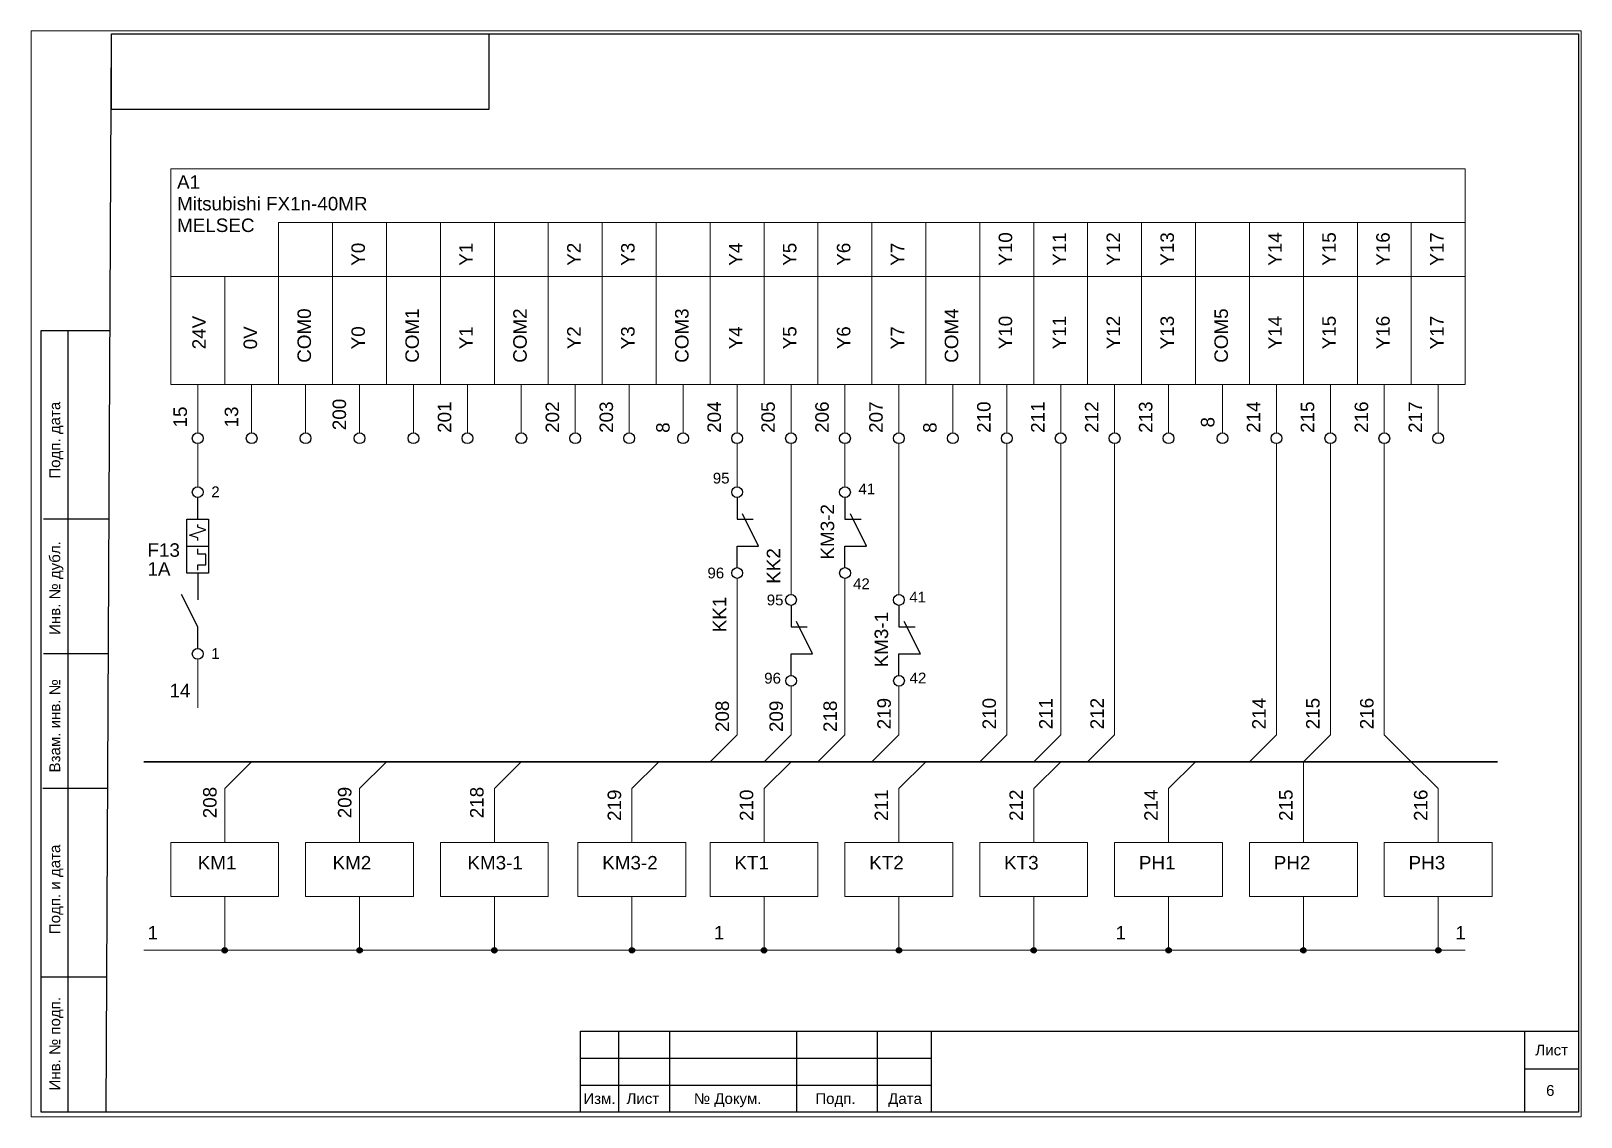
# Paper-space layout 'Лист6' of a CAD drawing. Header units: millimetres. Extents: x 0 to 287, y 0 to 201.
# The model-space entities are those that its viewports show. They can reach past a viewport. Long polylines and large blocks are cut down to what shows.
import ezdxf

# ---------------------------------------------------------------- set-up
doc = ezdxf.new("R2010")
doc.units = ezdxf.units.MM
doc.layers.add('Аппаратура', color=7, linetype='Continuous', lineweight=20)
doc.layers.add('Рамки', color=7, linetype='Continuous', lineweight=25)
doc.styles.get("Standard").update_dxf_attribs({"font": 'arial.ttf'})

msp = doc.modelspace()

# ---------------------------------------------------------------- hatches: boundary and pattern name
h = msp.add_hatch(color=256)
h.dxf.hatch_style = 1
h.paths.add_polyline_path([(1716, 3325, 1), (1715, 3325, 1)])
h = msp.add_hatch(color=256)
h.dxf.hatch_style = 1
h.paths.add_polyline_path([(1741, 3325, 1), (1740, 3325, 1)])
h = msp.add_hatch(color=256)
h.dxf.hatch_style = 1
h.paths.add_polyline_path([(1766, 3325, 1), (1765, 3325, 1)])
h = msp.add_hatch(color=256)
h.dxf.hatch_style = 1
h.paths.add_polyline_path([(1791.5, 3325, 1), (1790.5, 3325, 1)])
h = msp.add_hatch(color=256)
h.dxf.hatch_style = 1
h.paths.add_polyline_path([(1816, 3325, 1), (1815, 3325, 1)])
h = msp.add_hatch(color=256)
h.dxf.hatch_style = 1
h.paths.add_polyline_path([(1841, 3325, 1), (1840, 3325, 1)])
h = msp.add_hatch(color=256)
h.dxf.hatch_style = 1
h.paths.add_polyline_path([(1866, 3325, 1), (1865, 3325, 1)])
h = msp.add_hatch(color=256)
h.dxf.hatch_style = 1
h.paths.add_polyline_path([(1891, 3325, 1), (1890, 3325, 1)])
h = msp.add_hatch(color=256)
h.dxf.hatch_style = 1
h.paths.add_polyline_path([(1916, 3325, 1), (1915, 3325, 1)])
h = msp.add_hatch(color=256)
h.dxf.hatch_style = 1
h.paths.add_polyline_path([(1941, 3325, 1), (1940, 3325, 1)])

# ---------------------------------------------------------------- linework, layer by layer
for p, q in [((1710.5, 3405), (1710.5, 3409)), ((1810.5, 3409), (1810.5, 3405)), ((1830.5, 3409), (1830.5, 3405)), ((1814.5, 3400), (1811.5, 3406)), ((1834.5, 3400), (1831.5, 3406)), ((1709, 3402), (1712, 3403)), ((1710.5, 3403.5), (1710.5, 3404)), ((1712, 3403), (1710.5, 3403.5)), ((1810.5, 3405), (1813.5, 3405)), ((1830.5, 3405), (1833.5, 3405)), ((1708.5, 3400), (1712.5, 3400)), ((1710.5, 3401.5), (1709, 3402)), ((1710.5, 3401), (1710.5, 3401.5)), ((1810.5, 3396), (1810.5, 3400)), ((1810.5, 3400), (1814.5, 3400)), ((1830.5, 3396), (1830.5, 3400)), ((1830.5, 3400), (1834.5, 3400)), ((1710.5, 3398.5), (1710.5, 3399.5)), ((1712, 3398.5), (1710.5, 3398.5)), ((1712, 3396.5), (1712, 3398.5)), ((1710.5, 3395.5), (1710.5, 3396.5)), ((1710.5, 3396.5), (1712, 3396.5)), ((1710.5, 3395), (1710.5, 3390)), ((1710.5, 3385), (1707.5, 3391)), ((1820.5, 3389), (1820.5, 3385)), ((1840.5, 3389), (1840.5, 3385)), ((1824.5, 3380), (1821.5, 3386)), ((1844.5, 3380), (1841.5, 3386)), ((1710.5, 3381), (1710.5, 3385)), ((1820.5, 3385), (1823.5, 3385)), ((1840.5, 3385), (1843.5, 3385)), ((1820.5, 3376), (1820.5, 3380)), ((1820.5, 3380), (1824.5, 3380)), ((1840.5, 3376), (1840.5, 3380)), ((1840.5, 3380), (1844.5, 3380))]:
    msp.add_line(p, q)
msp.add_lwpolyline([(1708.5, 3395), (1708.5, 3405), (1712.5, 3405), (1712.5, 3395)], close=True)
for centre, radius in [((1710.5, 3420), 1), ((1720.5, 3420), 1), ((1730.5, 3420), 1), ((1740.5, 3420), 1), ((1750.5, 3420), 1), ((1760.5, 3420), 1), ((1770.5, 3420), 1), ((1780.5, 3420), 1), ((1790.5, 3420), 1), ((1800.5, 3420), 1), ((1810.5, 3420), 1), ((1820.5, 3420), 1), ((1830.5, 3420), 1), ((1840.5, 3420), 1), ((1850.5, 3420), 1), ((1860.5, 3420), 1), ((1870.5, 3420), 1), ((1880.5, 3420), 1), ((1890.5, 3420), 1), ((1900.5, 3420), 1), ((1910.5, 3420), 1), ((1920.5, 3420), 1), ((1930.5, 3420), 1), ((1940.5, 3420), 1), ((1710.5, 3410), 1), ((1810.5, 3410), 1), ((1830.5, 3410), 1), ((1810.52, 3395), 1), ((1830.52, 3395), 1), ((1820.5, 3390), 1), ((1840.5, 3390), 1), ((1710.5, 3380), 1), ((1820.52, 3375), 1), ((1840.52, 3375), 1), ((1715.5, 3325), 0.5), ((1740.5, 3325), 0.5), ((1765.5, 3325), 0.5), ((1791, 3325), 0.5), ((1815.5, 3325), 0.5), ((1840.5, 3325), 0.5), ((1865.5, 3325), 0.5), ((1890.5, 3325), 0.5), ((1915.5, 3325), 0.5), ((1940.5, 3325), 0.5)]:
    msp.add_circle(centre, radius)
at = {"layer": 'Аппаратура'}
for p, q in [((1710.5, 3430), (1710.5, 3421)), ((1720.5, 3430), (1720.5, 3421)), ((1730.5, 3430), (1730.5, 3421)), ((1740.5, 3430), (1740.5, 3421)), ((1750.5, 3430), (1750.5, 3421)), ((1760.5, 3430), (1760.5, 3421)), ((1770.5, 3430), (1770.5, 3421)), ((1780.5, 3430), (1780.5, 3421)), ((1790.5, 3430), (1790.5, 3421)), ((1800.5, 3430), (1800.5, 3421)), ((1810.5, 3430), (1810.5, 3421)), ((1820.5, 3430), (1820.5, 3421)), ((1830.5, 3430), (1830.5, 3421)), ((1840.5, 3430), (1840.5, 3421)), ((1850.5, 3430), (1850.5, 3421)), ((1860.5, 3430), (1860.5, 3421)), ((1870.5, 3430), (1870.5, 3421)), ((1880.5, 3430), (1880.5, 3421)), ((1890.5, 3430), (1890.5, 3421)), ((1900.5, 3430), (1900.5, 3421)), ((1910.5, 3430), (1910.5, 3421)), ((1920.5, 3430), (1920.5, 3421)), ((1930.5, 3430), (1930.5, 3421)), ((1940.5, 3430), (1940.5, 3421)), ((1710.5, 3419), (1710.5, 3411)), ((1810.5, 3411), (1810.5, 3419)), ((1820.5, 3391), (1820.5, 3419)), ((1830.5, 3411), (1830.5, 3419)), ((1840.5, 3391), (1840.5, 3419)), ((1860.5, 3419), (1860.5, 3365)), ((1870.5, 3419), (1870.5, 3365)), ((1880.5, 3419), (1880.5, 3365)), ((1910.5, 3419), (1910.5, 3365)), ((1920.5, 3419), (1920.5, 3365)), ((1930.5, 3419), (1930.5, 3365)), ((1810.5, 3394), (1810.5, 3365)), ((1830.5, 3394), (1830.5, 3365)), ((1710.5, 3379), (1710.5, 3370)), ((1820.5, 3374), (1820.5, 3365)), ((1840.5, 3374), (1840.5, 3365)), ((1810.5, 3365), (1805.5, 3360)), ((1820.5, 3365), (1815.5, 3360)), ((1830.5, 3365), (1825.5, 3360)), ((1840.5, 3365), (1835.5, 3360)), ((1860.5, 3365), (1855.5, 3360)), ((1870.5, 3365), (1865.5, 3360)), ((1880.5, 3365), (1875.5, 3360)), ((1910.5, 3365), (1905.5, 3360)), ((1920.5, 3365), (1915.5, 3360)), ((1930.5, 3365), (1935.5, 3360)), ((1715.5, 3355), (1720.5, 3360)), ((1740.5, 3355), (1745.5, 3360)), ((1765.5, 3355), (1770.5, 3360)), ((1791, 3355), (1796, 3360)), ((1815.5, 3355), (1820.5, 3360)), ((1840.5, 3355), (1845.5, 3360)), ((1865.5, 3355), (1870.5, 3360)), ((1890.5, 3355), (1895.5, 3360)), ((1915.5, 3355), (1915.5, 3360)), ((1940.5, 3355), (1935.5, 3360)), ((1715.5, 3345), (1715.5, 3355)), ((1740.5, 3345), (1740.5, 3355)), ((1765.5, 3345), (1765.5, 3355)), ((1791, 3345), (1791, 3355)), ((1815.5, 3345), (1815.5, 3355)), ((1840.5, 3345), (1840.5, 3355)), ((1865.5, 3345), (1865.5, 3355)), ((1890.5, 3345), (1890.5, 3355)), ((1915.5, 3345), (1915.5, 3355)), ((1940.5, 3345), (1940.5, 3355)), ((1715.5, 3335), (1715.5, 3325)), ((1740.5, 3335), (1740.5, 3325)), ((1765.5, 3335), (1765.5, 3325)), ((1791, 3335), (1791, 3325)), ((1815.5, 3335), (1815.5, 3325)), ((1840.5, 3335), (1840.5, 3325)), ((1865.5, 3335), (1865.5, 3325)), ((1890.5, 3335), (1890.5, 3325)), ((1915.5, 3335), (1915.5, 3325)), ((1940.5, 3335), (1940.5, 3325)), ((1811, 3325), (1700.5, 3325)), ((1810.5, 3325), (1886, 3325)), ((1885.5, 3325), (1945.5, 3325))]:
    msp.add_line(p, q, dxfattribs=at)
at = {"layer": 'Аппаратура', "lineweight": 30}
msp.add_line((1700.5, 3360), (1951.5, 3360), dxfattribs=at)
at = {"layer": 'Аппаратура'}
for points in [[(1945.5, 3450), (1705.5, 3450), (1705.5, 3470), (1945.5, 3470)], [(1725.5, 3450), (1735.5, 3450), (1735.5, 3460), (1725.5, 3460)], [(1735.5, 3450), (1745.5, 3450), (1745.5, 3460), (1735.5, 3460)], [(1745.5, 3450), (1755.5, 3450), (1755.5, 3460), (1745.5, 3460)], [(1755.5, 3450), (1765.5, 3450), (1765.5, 3460), (1755.5, 3460)], [(1765.5, 3450), (1775.5, 3450), (1775.5, 3460), (1765.5, 3460)], [(1775.5, 3450), (1785.5, 3450), (1785.5, 3460), (1775.5, 3460)], [(1785.5, 3450), (1795.5, 3450), (1795.5, 3460), (1785.5, 3460)], [(1795.5, 3450), (1805.5, 3450), (1805.5, 3460), (1795.5, 3460)], [(1805.5, 3450), (1815.5, 3450), (1815.5, 3460), (1805.5, 3460)], [(1815.5, 3450), (1825.5, 3450), (1825.5, 3460), (1815.5, 3460)], [(1825.5, 3450), (1835.5, 3450), (1835.5, 3460), (1825.5, 3460)], [(1835.5, 3450), (1845.5, 3450), (1845.5, 3460), (1835.5, 3460)], [(1845.5, 3450), (1855.5, 3450), (1855.5, 3460), (1845.5, 3460)], [(1855.5, 3450), (1865.5, 3450), (1865.5, 3460), (1855.5, 3460)], [(1865.5, 3450), (1875.5, 3450), (1875.5, 3460), (1865.5, 3460)], [(1875.5, 3450), (1885.5, 3450), (1885.5, 3460), (1875.5, 3460)], [(1885.5, 3450), (1895.5, 3450), (1895.5, 3460), (1885.5, 3460)], [(1895.5, 3450), (1905.5, 3450), (1905.5, 3460), (1895.5, 3460)], [(1905.5, 3450), (1915.5, 3450), (1915.5, 3460), (1905.5, 3460)], [(1915.5, 3450), (1925.5, 3450), (1925.5, 3460), (1915.5, 3460)], [(1925.5, 3450), (1935.5, 3450), (1935.5, 3460), (1925.5, 3460)], [(1935.5, 3450), (1945.5, 3450), (1945.5, 3460), (1935.5, 3460)], [(1715.5, 3450), (1705.5, 3450), (1705.5, 3430), (1715.5, 3430)], [(1725.5, 3450), (1715.5, 3450), (1715.5, 3430), (1725.5, 3430)], [(1735.5, 3450), (1725.5, 3450), (1725.5, 3430), (1735.5, 3430)], [(1745.5, 3450), (1735.5, 3450), (1735.5, 3430), (1745.5, 3430)], [(1755.5, 3450), (1745.5, 3450), (1745.5, 3430), (1755.5, 3430)], [(1765.5, 3450), (1755.5, 3450), (1755.5, 3430), (1765.5, 3430)], [(1775.5, 3450), (1765.5, 3450), (1765.5, 3430), (1775.5, 3430)], [(1785.5, 3450), (1775.5, 3450), (1775.5, 3430), (1785.5, 3430)], [(1795.5, 3450), (1785.5, 3450), (1785.5, 3430), (1795.5, 3430)], [(1805.5, 3450), (1795.5, 3450), (1795.5, 3430), (1805.5, 3430)], [(1815.5, 3450), (1805.5, 3450), (1805.5, 3430), (1815.5, 3430)], [(1825.5, 3450), (1815.5, 3450), (1815.5, 3430), (1825.5, 3430)], [(1835.5, 3450), (1825.5, 3450), (1825.5, 3430), (1835.5, 3430)], [(1845.5, 3450), (1835.5, 3450), (1835.5, 3430), (1845.5, 3430)], [(1855.5, 3450), (1845.5, 3450), (1845.5, 3430), (1855.5, 3430)], [(1865.5, 3450), (1855.5, 3450), (1855.5, 3430), (1865.5, 3430)], [(1875.5, 3450), (1865.5, 3450), (1865.5, 3430), (1875.5, 3430)], [(1885.5, 3450), (1875.5, 3450), (1875.5, 3430), (1885.5, 3430)], [(1895.5, 3450), (1885.5, 3450), (1885.5, 3430), (1895.5, 3430)], [(1905.5, 3450), (1895.5, 3450), (1895.5, 3430), (1905.5, 3430)], [(1915.5, 3450), (1905.5, 3450), (1905.5, 3430), (1915.5, 3430)], [(1925.5, 3450), (1915.5, 3450), (1915.5, 3430), (1925.5, 3430)], [(1935.5, 3450), (1925.5, 3450), (1925.5, 3430), (1935.5, 3430)], [(1945.5, 3450), (1935.5, 3450), (1935.5, 3430), (1945.5, 3430)], [(1705.5, 3345), (1725.5, 3345), (1725.5, 3335), (1705.5, 3335)], [(1730.5, 3345), (1750.5, 3345), (1750.5, 3335), (1730.5, 3335)], [(1755.5, 3345), (1775.5, 3345), (1775.5, 3335), (1755.5, 3335)], [(1781, 3345), (1801, 3345), (1801, 3335), (1781, 3335)], [(1805.5, 3345), (1825.5, 3345), (1825.5, 3335), (1805.5, 3335)], [(1830.5, 3345), (1850.5, 3345), (1850.5, 3335), (1830.5, 3335)], [(1855.5, 3345), (1875.5, 3345), (1875.5, 3335), (1855.5, 3335)], [(1880.5, 3345), (1900.5, 3345), (1900.5, 3335), (1880.5, 3335)], [(1905.5, 3345), (1925.5, 3345), (1925.5, 3335), (1905.5, 3335)], [(1930.5, 3345), (1950.5, 3345), (1950.5, 3335), (1930.5, 3335)]]:
    msp.add_lwpolyline(points, close=True, dxfattribs=at)
at = {"layer": 'Рамки'}
for p, q in [((1693.5, 3295), (1694.5, 3495)), ((1694.5, 3495), (1966.5, 3495)), ((1966.5, 3495), (1966.5, 3295)), ((1681.5, 3440), (1694.22, 3440)), ((1681.5, 3295), (1681.5, 3440)), ((1686.5, 3295), (1686.5, 3440)), ((1693.92, 3405), (1681.92, 3405)), ((1693.92, 3380), (1681.92, 3380)), ((1693.8, 3355), (1681.8, 3355)), ((1693.62, 3320), (1681.62, 3320)), ((1693.62, 3320), (1681.62, 3320)), ((1693.62, 3320), (1681.62, 3320)), ((1788.5, 3310), (1788.5, 3295)), ((1798, 3310), (1798, 3295)), ((1821.5, 3310), (1821.5, 3295)), ((1836.5, 3310), (1836.5, 3295)), ((1956.5, 3310), (1956.5, 3295)), ((1781.5, 3305), (1846.5, 3305)), ((1956.5, 3303), (1966.5, 3303)), ((1781.5, 3300), (1846.5, 3300)), ((1693.5, 3295), (1681.5, 3295)), ((1966.5, 3295), (1693.5, 3295))]:
    msp.add_line(p, q, dxfattribs=at)
for points in [[(1694.5, 3495), (1764.5, 3495), (1764.5, 3481), (1694.5, 3481)], [(1781.5, 3295), (1781.5, 3310), (1966.5, 3310), (1966.5, 3295)], [(1781.5, 3310), (1846.5, 3310), (1846.5, 3295), (1781.5, 3295)]]:
    msp.add_lwpolyline(points, close=True, dxfattribs=at)

# ---------------------------------------------------------------- texts
for s, height, p in [('A1', 2.5, (1706.67, 3466.29)), ('Mitsubishi FX1n-40MR', 2.5, (1706.67, 3462.27)), ('MELSEC', 2.5, (1706.67, 3458.26)), ('95', 2, (1806, 3411.6)), ('41', 2, (1833, 3409.6)), ('2', 2, (1713.02, 3409.06)), ('F13', 2.5, (1701.18, 3398.01)), ('1A', 2.5, (1701.18, 3394.51)), ('96', 2, (1805, 3394)), ('42', 2, (1832, 3392)), ('41', 2, (1842.43, 3389.54)), ('95', 2, (1816, 3389)), ('1', 2, (1713.02, 3379.06)), ('14', 2.5, (1705.26, 3371.94)), ('96', 2, (1815.53, 3374.49)), ('42', 2, (1842.48, 3374.52)), ('KM1', 2.5, (1710.5, 3340)), ('KM2', 2.5, (1735.5, 3340)), ('KM3-1', 2.5, (1760.5, 3340)), ('KM3-2', 2.5, (1785.5, 3340)), ('KT1', 2.5, (1810, 3340)), ('KT2', 2.5, (1835, 3340)), ('KT3', 2.5, (1860, 3340)), ('PH1', 2.5, (1885, 3340)), ('PH2', 2.5, (1910, 3340)), ('PH3', 2.5, (1935, 3340)), ('1', 2.5, (1701.18, 3327.01)), ('1', 2.5, (1806.18, 3327.01)), ('1', 2.5, (1880.68, 3327.01)), ('1', 2.5, (1943.68, 3327.01))]:
    msp.add_text(s, height=height).set_placement(p)
for s, p in [('Y10', (1861.5, 3452)), ('Y11', (1871.5, 3452)), ('Y12', (1881.5, 3452)), ('Y13', (1891.5, 3452)), ('Y14', (1911.5, 3452)), ('Y15', (1921.5, 3452)), ('Y16', (1931.5, 3452)), ('Y17', (1941.5, 3452)), ('Y0', (1741.5, 3452)), ('Y1', (1761.5, 3452)), ('Y2', (1781.5, 3452)), ('Y3', (1791.5, 3452)), ('Y4', (1811.5, 3452)), ('Y5', (1821.5, 3452)), ('Y6', (1831.5, 3452)), ('Y7', (1841.5, 3452)), ('COM0', (1731.5, 3434)), ('COM1', (1751.5, 3434)), ('COM2', (1771.5, 3434)), ('COM3', (1801.5, 3434)), ('COM4', (1851.5, 3434)), ('COM5', (1901.5, 3434)), ('24V', (1712, 3436.5)), ('0V', (1721.5, 3436.5)), ('Y0', (1741.5, 3436.5)), ('Y1', (1761.5, 3436.5)), ('Y2', (1781.5, 3436.5)), ('Y3', (1791.5, 3436.5)), ('Y4', (1811.5, 3436.5)), ('Y5', (1821.5, 3436.5)), ('Y6', (1831.5, 3436.5)), ('Y7', (1841.5, 3436.5)), ('Y10', (1861.5, 3436.5)), ('Y11', (1871.5, 3436.5)), ('Y12', (1881.5, 3436.5)), ('Y13', (1891.5, 3436.5)), ('Y14', (1911.5, 3436.5)), ('Y15', (1921.5, 3436.5)), ('Y16', (1931.5, 3436.5)), ('Y17', (1941.5, 3436.5)), ('15', (1708.5, 3422)), ('13', (1718, 3422)), ('200', (1738, 3421.5)), ('201', (1757.5, 3421)), ('202', (1777.5, 3421)), ('203', (1787.5, 3421)), ('204', (1807.5, 3421)), ('205', (1817.5, 3421)), ('206', (1827.5, 3421)), ('207', (1837.5, 3421)), ('210', (1857.5, 3421)), ('211', (1867.5, 3421)), ('212', (1877.5, 3421)), ('213', (1887.5, 3421)), ('214', (1907.5, 3421)), ('215', (1917.5, 3421)), ('216', (1927.5, 3421)), ('217', (1937.5, 3421)), ('8', (1798, 3421)), ('8', (1847.5, 3421)), ('8', (1899, 3422)), ('KM3-2', (1828.5, 3397.5)), ('KK2', (1818.5, 3393)), ('KK1', (1808.5, 3384)), ('KM3-1', (1838.5, 3377.5)), ('208', (1809, 3365.5)), ('209', (1819, 3365.5)), ('218', (1829, 3365.5)), ('219', (1839, 3366)), ('210', (1858.5, 3366)), ('211', (1869, 3366)), ('212', (1878.5, 3366)), ('214', (1908.5, 3366)), ('215', (1918.5, 3366)), ('216', (1928.5, 3366)), ('208', (1714, 3349.5)), ('209', (1739, 3349.5)), ('218', (1763.5, 3349.5)), ('219', (1789, 3349)), ('210', (1813.5, 3349)), ('211', (1838.5, 3349)), ('212', (1863.5, 3349)), ('214', (1888.5, 3349)), ('215', (1913.5, 3349)), ('216', (1938.5, 3349))]:
    msp.add_text(s, height=2.5, rotation=90).set_placement(p)
for s, p in [('Подп. дата', (1685, 3412.5)), ('Инв. № дубл.', (1685, 3383.5)), ('Взам. инв. №', (1685, 3358)), ('Подп. и дата', (1685, 3328)), ('Инв. № подп.', (1685, 3299))]:
    msp.add_text(s, height=2, rotation=90, dxfattribs=at).set_placement(p)
for s, p in [('Лист', (1958.5, 3305.5)), ('6', (1960.5, 3298)), ('Изм.', (1782, 3296.5)), ('Лист', (1790, 3296.5)), ('№ Докум.', (1802.5, 3296.5)), ('Подп.', (1825, 3296.5)), ('Дата', (1838.5, 3296.5))]:
    msp.add_text(s, height=2, dxfattribs=at).set_placement(p)

psp = doc.layouts.new('Лист6')

# ---------------------------------------------------------------- viewports
at = {"layer": 'Аппаратура'}
psp.add_viewport(center=(143.64, 100.72), size=(287.38, 201.4781), view_center_point=(1823.28, 3394.82), view_height=201.4781, dxfattribs=at)

doc.saveas('drawing.dxf')
